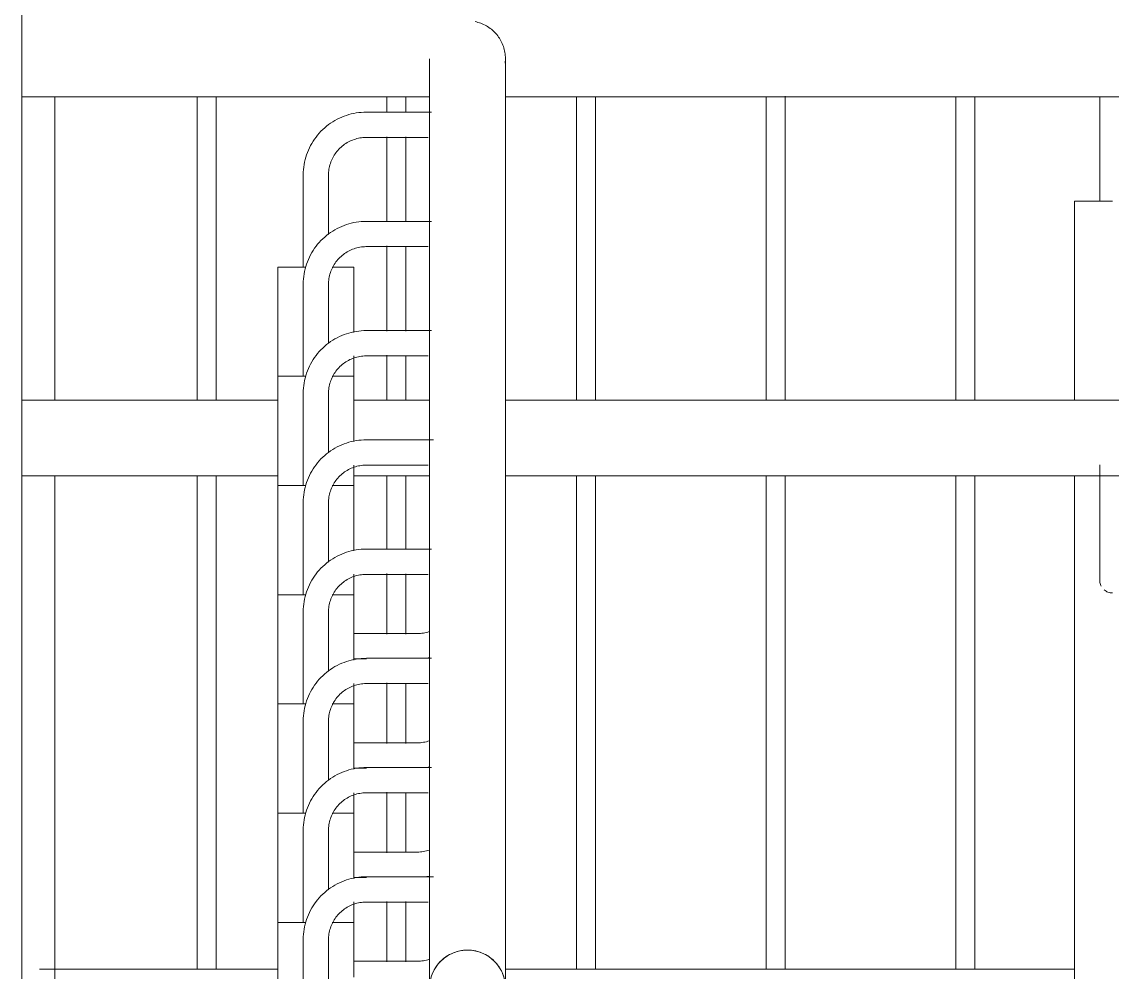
# Model space of a CAD drawing. Header units: millimetres. Extents: x -515342 to 330399, y -224905 to 507333.
# Drawn here: x 328728 to 329303, y 1456 to 1957 of the extents above; entities that cross this region are included whole.
import ezdxf

# ---------------------------------------------------------------- set-up
doc = ezdxf.new("R2010")
doc.units = ezdxf.units.MM
doc.layers.get('0').update_dxf_attribs({"lineweight": 0})
doc.layers.add('Ограждение', color=7, linetype='Continuous', lineweight=0)

# ---------------------------------------------------------------- blocks, each defined once
blk = doc.blocks.new('Ограждение - АР_Ограждение_Балясина_D40 доп поручень 700-V173-О_АР_Эскиз_Фасад 1-12 копия 1')
at = {"layer": 'Ограждение'}
blk.add_line((105405, -680), (105405, 275), dxfattribs=at)
blk = doc.blocks.new('Ограждение - АР_Ограждение_Балясина_D40 доп поручень 700-V184-О_АР_Эскиз_Фасад 1-12 копия 1')
at = {"layer": 'Ограждение'}
for p, q in [((105620.95, -158.13), (105586.67, -158.13)), ((105586.67, -171.47), (105619.27, -171.47)), ((105553.33, -191.47), (105553.33, -239.8)), ((105566.67, -222.58), (105566.67, -191.47)), ((105540, -239.8), (105540, -297.4)), ((105540, -239.8), (105554.82, -239.8)), ((105568.64, -239.8), (105580, -239.8)), ((105580, -274.29), (105580, -239.8)), ((105580, -297.4), (105580, -286.63)), ((105613.33, -433.13), (105580, -433.13)), ((105580, -446.47), (105586.67, -446.47)), ((105618.64, -446.04), (105619.96, -445.8))]:
    blk.add_line(p, q, dxfattribs=at)
at = {"layer": 'Ограждение', "flags": 128}
for points in [[(105586.67, -158.13), (105585.33, -158.16), (105584, -158.24), (105582.68, -158.37), (105581.36, -158.56), (105580.04, -158.8), (105578.74, -159.09), (105577.45, -159.43), (105576.18, -159.83), (105574.92, -160.27), (105573.69, -160.76), (105572.47, -161.31), (105571.27, -161.9), (105570.1, -162.54), (105568.96, -163.22), (105567.85, -163.96), (105566.76, -164.73), (105565.71, -165.55), (105564.69, -166.41), (105563.7, -167.31), (105562.75, -168.24), (105561.85, -169.22), (105560.98, -170.23), (105560.15, -171.27), (105559.36, -172.35), (105558.62, -173.46), (105557.92, -174.59), (105557.27, -175.76), (105556.66, -176.94), (105556.11, -178.16), (105555.6, -179.39), (105555.14, -180.64), (105554.73, -181.91), (105554.38, -183.19), (105554.07, -184.49), (105553.82, -185.8), (105553.62, -187.12), (105553.47, -188.44), (105553.38, -189.77), (105553.34, -191.11), (105553.33, -191.47)], [(105566.67, -191.47), (105566.68, -190.67), (105566.73, -189.87), (105566.81, -189.07), (105566.92, -188.28), (105567.07, -187.49), (105567.24, -186.71), (105567.45, -185.94), (105567.68, -185.18), (105567.95, -184.42), (105568.25, -183.68), (105568.57, -182.95), (105568.93, -182.23), (105569.31, -181.53), (105569.72, -180.84), (105570.16, -180.17), (105570.62, -179.52), (105571.12, -178.89), (105571.63, -178.28), (105572.17, -177.69), (105572.73, -177.12), (105573.32, -176.57), (105573.92, -176.05), (105574.55, -175.55), (105575.2, -175.08), (105575.86, -174.64), (105576.54, -174.22), (105577.24, -173.83), (105577.95, -173.46), (105578.68, -173.13), (105579.42, -172.83), (105580.17, -172.55), (105580.93, -172.31), (105581.7, -172.09), (105582.48, -171.91), (105583.27, -171.76), (105584.06, -171.64), (105584.85, -171.55), (105585.65, -171.49), (105586.45, -171.47), (105586.67, -171.47)], [(105619.83, -432.05), (105619.07, -432.29), (105618.3, -432.51), (105617.52, -432.69), (105616.73, -432.84), (105615.94, -432.96), (105615.15, -433.05), (105614.35, -433.11), (105613.55, -433.13), (105613.33, -433.13)]]:
    blk.add_lwpolyline(points, dxfattribs=at)
blk = doc.blocks.new('Ограждение - АР_Ограждение_Балясина_D40 доп поручень 700-V185-О_АР_Эскиз_Фасад 1-12 копия 1')
at = {"layer": 'Ограждение'}
for p, q in [((105620.95, -273.33), (105586.67, -273.33)), ((105586.67, -286.67), (105619.27, -286.67)), ((105553.33, -306.67), (105553.33, -355)), ((105566.67, -337.78), (105566.67, -306.67)), ((105540, -355), (105540, -412.6)), ((105540, -355), (105554.82, -355)), ((105568.64, -355), (105580, -355)), ((105580, -389.49), (105580, -355)), ((105580, -412.6), (105580, -401.83)), ((105613.33, -548.33), (105580, -548.33)), ((105580, -561.67), (105586.67, -561.67)), ((105618.64, -561.24), (105619.96, -561))]:
    blk.add_line(p, q, dxfattribs=at)
at = {"layer": 'Ограждение', "flags": 128}
for points in [[(105586.67, -273.33), (105585.33, -273.36), (105584, -273.44), (105582.68, -273.57), (105581.36, -273.76), (105580.04, -274), (105578.74, -274.29), (105577.45, -274.63), (105576.18, -275.03), (105574.92, -275.47), (105573.69, -275.96), (105572.47, -276.51), (105571.27, -277.1), (105570.1, -277.74), (105568.96, -278.42), (105567.85, -279.16), (105566.76, -279.93), (105565.71, -280.75), (105564.69, -281.61), (105563.7, -282.51), (105562.75, -283.44), (105561.85, -284.42), (105560.98, -285.43), (105560.15, -286.47), (105559.36, -287.55), (105558.62, -288.66), (105557.92, -289.79), (105557.27, -290.96), (105556.66, -292.14), (105556.11, -293.36), (105555.6, -294.59), (105555.14, -295.84), (105554.73, -297.11), (105554.38, -298.39), (105554.07, -299.69), (105553.82, -301), (105553.62, -302.32), (105553.47, -303.64), (105553.38, -304.97), (105553.34, -306.31), (105553.33, -306.67)], [(105566.67, -306.67), (105566.68, -305.87), (105566.73, -305.07), (105566.81, -304.27), (105566.92, -303.48), (105567.07, -302.69), (105567.24, -301.91), (105567.45, -301.14), (105567.68, -300.38), (105567.95, -299.62), (105568.25, -298.88), (105568.57, -298.15), (105568.93, -297.43), (105569.31, -296.73), (105569.72, -296.04), (105570.16, -295.37), (105570.62, -294.72), (105571.12, -294.09), (105571.63, -293.48), (105572.17, -292.89), (105572.73, -292.32), (105573.32, -291.77), (105573.92, -291.25), (105574.55, -290.75), (105575.2, -290.28), (105575.86, -289.84), (105576.54, -289.42), (105577.24, -289.03), (105577.95, -288.66), (105578.68, -288.33), (105579.42, -288.03), (105580.17, -287.75), (105580.93, -287.51), (105581.7, -287.29), (105582.48, -287.11), (105583.27, -286.96), (105584.06, -286.84), (105584.85, -286.75), (105585.65, -286.69), (105586.45, -286.67), (105586.67, -286.67)], [(105619.83, -547.25), (105619.07, -547.49), (105618.3, -547.71), (105617.52, -547.89), (105616.73, -548.04), (105615.94, -548.16), (105615.15, -548.25), (105614.35, -548.31), (105613.55, -548.33), (105613.33, -548.33)]]:
    blk.add_lwpolyline(points, dxfattribs=at)
blk = doc.blocks.new('Ограждение - АР_Ограждение_Балясина_D40 доп поручень 700-V186-О_АР_Эскиз_Фасад 1-12 копия 1')
at = {"layer": 'Ограждение'}
for p, q in [((105622.12, -330.93), (105586.67, -330.93)), ((105586.67, -344.27), (105619.27, -344.27)), ((105553.33, -364.27), (105553.33, -412.6)), ((105566.67, -395.38), (105566.67, -364.27)), ((105540, -412.6), (105540, -470.2)), ((105540, -412.6), (105554.82, -412.6)), ((105568.64, -412.6), (105580, -412.6)), ((105580, -447.09), (105580, -412.6)), ((105580, -470.2), (105580, -459.43)), ((105613.33, -605.93), (105580, -605.93))]:
    blk.add_line(p, q, dxfattribs=at)
at = {"layer": 'Ограждение', "flags": 128}
for points in [[(105586.67, -330.93), (105585.33, -330.96), (105584, -331.04), (105582.68, -331.17), (105581.36, -331.36), (105580.04, -331.6), (105578.74, -331.89), (105577.45, -332.23), (105576.18, -332.63), (105574.92, -333.07), (105573.69, -333.56), (105572.47, -334.11), (105571.27, -334.7), (105570.1, -335.34), (105568.96, -336.02), (105567.85, -336.76), (105566.76, -337.53), (105565.71, -338.35), (105564.69, -339.21), (105563.7, -340.11), (105562.75, -341.04), (105561.85, -342.02), (105560.98, -343.03), (105560.15, -344.07), (105559.36, -345.15), (105558.62, -346.26), (105557.92, -347.39), (105557.27, -348.56), (105556.66, -349.74), (105556.11, -350.96), (105555.6, -352.19), (105555.14, -353.44), (105554.73, -354.71), (105554.38, -355.99), (105554.07, -357.29), (105553.82, -358.6), (105553.62, -359.92), (105553.47, -361.24), (105553.38, -362.57), (105553.34, -363.91), (105553.33, -364.27)], [(105566.67, -364.27), (105566.68, -363.47), (105566.73, -362.67), (105566.81, -361.87), (105566.92, -361.08), (105567.07, -360.29), (105567.24, -359.51), (105567.45, -358.74), (105567.68, -357.98), (105567.95, -357.22), (105568.25, -356.48), (105568.57, -355.75), (105568.93, -355.03), (105569.31, -354.33), (105569.72, -353.64), (105570.16, -352.97), (105570.62, -352.32), (105571.12, -351.69), (105571.63, -351.08), (105572.17, -350.49), (105572.73, -349.92), (105573.32, -349.37), (105573.92, -348.85), (105574.55, -348.35), (105575.2, -347.88), (105575.86, -347.44), (105576.54, -347.02), (105577.24, -346.63), (105577.95, -346.26), (105578.68, -345.93), (105579.42, -345.63), (105580.17, -345.35), (105580.93, -345.11), (105581.7, -344.89), (105582.48, -344.71), (105583.27, -344.56), (105584.06, -344.44), (105584.85, -344.35), (105585.65, -344.29), (105586.45, -344.27), (105586.67, -344.27)], [(105619.83, -604.85), (105619.07, -605.09), (105618.3, -605.31), (105617.52, -605.49), (105616.73, -605.64), (105615.94, -605.76), (105615.15, -605.85), (105614.35, -605.91), (105613.55, -605.93), (105613.33, -605.93)]]:
    blk.add_lwpolyline(points, dxfattribs=at)
blk = doc.blocks.new('Ограждение - АР_Ограждение_Балясина_D40 доп поручень 700-V187-О_АР_Эскиз_Фасад 1-12 копия 1')
at = {"layer": 'Ограждение'}
for p, q in [((105620.95, -388.53), (105586.67, -388.53)), ((105586.67, -401.87), (105619.27, -401.87)), ((105553.33, -421.87), (105553.33, -470.2)), ((105566.67, -452.98), (105566.67, -421.87)), ((105540, -470.2), (105540, -527.8)), ((105540, -470.2), (105554.82, -470.2)), ((105568.64, -470.2), (105580, -470.2)), ((105580, -504.69), (105580, -470.2)), ((105580, -527.8), (105580, -517.03)), ((105613.33, -663.53), (105580, -663.53)), ((105580, -676.87), (105613.33, -676.87))]:
    blk.add_line(p, q, dxfattribs=at)
at = {"layer": 'Ограждение', "flags": 128}
for points in [[(105586.67, -388.53), (105585.33, -388.56), (105584, -388.64), (105582.68, -388.77), (105581.36, -388.96), (105580.04, -389.2), (105578.74, -389.49), (105577.45, -389.83), (105576.18, -390.23), (105574.92, -390.67), (105573.69, -391.16), (105572.47, -391.71), (105571.27, -392.3), (105570.1, -392.94), (105568.96, -393.62), (105567.85, -394.36), (105566.76, -395.13), (105565.71, -395.95), (105564.69, -396.81), (105563.7, -397.71), (105562.75, -398.64), (105561.85, -399.62), (105560.98, -400.63), (105560.15, -401.67), (105559.36, -402.75), (105558.62, -403.86), (105557.92, -404.99), (105557.27, -406.16), (105556.66, -407.34), (105556.11, -408.56), (105555.6, -409.79), (105555.14, -411.04), (105554.73, -412.31), (105554.38, -413.59), (105554.07, -414.89), (105553.82, -416.2), (105553.62, -417.52), (105553.47, -418.84), (105553.38, -420.17), (105553.34, -421.51), (105553.33, -421.87)], [(105566.67, -421.87), (105566.68, -421.07), (105566.73, -420.27), (105566.81, -419.47), (105566.92, -418.68), (105567.07, -417.89), (105567.24, -417.11), (105567.45, -416.34), (105567.68, -415.58), (105567.95, -414.82), (105568.25, -414.08), (105568.57, -413.35), (105568.93, -412.63), (105569.31, -411.93), (105569.72, -411.24), (105570.16, -410.57), (105570.62, -409.92), (105571.12, -409.29), (105571.63, -408.68), (105572.17, -408.09), (105572.73, -407.52), (105573.32, -406.97), (105573.92, -406.45), (105574.55, -405.95), (105575.2, -405.48), (105575.86, -405.04), (105576.54, -404.62), (105577.24, -404.23), (105577.95, -403.86), (105578.68, -403.53), (105579.42, -403.23), (105580.17, -402.95), (105580.93, -402.71), (105581.7, -402.49), (105582.48, -402.31), (105583.27, -402.16), (105584.06, -402.04), (105584.85, -401.95), (105585.65, -401.89), (105586.45, -401.87), (105586.67, -401.87)], [(105619.83, -662.45), (105619.07, -662.69), (105618.3, -662.91), (105617.52, -663.09), (105616.73, -663.24), (105615.94, -663.36), (105615.15, -663.45), (105614.35, -663.51), (105613.55, -663.53), (105613.33, -663.53)], [(105613.33, -676.87), (105614.67, -676.84), (105616, -676.76), (105617.32, -676.63), (105618.64, -676.44), (105619.96, -676.2)]]:
    blk.add_lwpolyline(points, dxfattribs=at)
blk = doc.blocks.new('Ограждение - АР_Ограждение_Балясина_D40 доп поручень 700-V188-О_АР_Эскиз_Фасад 1-12 копия 1')
at = {"layer": 'Ограждение'}
for p, q in [((105620.95, -446.13), (105586.67, -446.13)), ((105586.67, -459.47), (105619.27, -459.47)), ((105553.33, -479.47), (105553.33, -527.8)), ((105566.67, -510.58), (105566.67, -479.47)), ((105540, -527.8), (105540, -585.4)), ((105540, -527.8), (105554.82, -527.8)), ((105568.64, -527.8), (105580, -527.8)), ((105580, -562.29), (105580, -527.8)), ((105580, -585.4), (105580, -574.63)), ((105613.33, -721.13), (105580, -721.13)), ((105580, -734.47), (105613.33, -734.47))]:
    blk.add_line(p, q, dxfattribs=at)
at = {"layer": 'Ограждение', "flags": 128}
for points in [[(105586.67, -446.13), (105585.33, -446.16), (105584, -446.24), (105582.68, -446.37), (105581.36, -446.56), (105580.04, -446.8), (105578.74, -447.09), (105577.45, -447.43), (105576.18, -447.83), (105574.92, -448.27), (105573.69, -448.76), (105572.47, -449.31), (105571.27, -449.9), (105570.1, -450.54), (105568.96, -451.22), (105567.85, -451.96), (105566.76, -452.73), (105565.71, -453.55), (105564.69, -454.41), (105563.7, -455.31), (105562.75, -456.24), (105561.85, -457.22), (105560.98, -458.23), (105560.15, -459.27), (105559.36, -460.35), (105558.62, -461.46), (105557.92, -462.59), (105557.27, -463.76), (105556.66, -464.94), (105556.11, -466.16), (105555.6, -467.39), (105555.14, -468.64), (105554.73, -469.91), (105554.38, -471.19), (105554.07, -472.49), (105553.82, -473.8), (105553.62, -475.12), (105553.47, -476.44), (105553.38, -477.77), (105553.34, -479.11), (105553.33, -479.47)], [(105566.67, -479.47), (105566.68, -478.67), (105566.73, -477.87), (105566.81, -477.07), (105566.92, -476.28), (105567.07, -475.49), (105567.24, -474.71), (105567.45, -473.94), (105567.68, -473.18), (105567.95, -472.42), (105568.25, -471.68), (105568.57, -470.95), (105568.93, -470.23), (105569.31, -469.53), (105569.72, -468.84), (105570.16, -468.17), (105570.62, -467.52), (105571.12, -466.89), (105571.63, -466.28), (105572.17, -465.69), (105572.73, -465.12), (105573.32, -464.57), (105573.92, -464.05), (105574.55, -463.55), (105575.2, -463.08), (105575.86, -462.64), (105576.54, -462.22), (105577.24, -461.83), (105577.95, -461.46), (105578.68, -461.13), (105579.42, -460.83), (105580.17, -460.55), (105580.93, -460.31), (105581.7, -460.09), (105582.48, -459.91), (105583.27, -459.76), (105584.06, -459.64), (105584.85, -459.55), (105585.65, -459.49), (105586.45, -459.47), (105586.67, -459.47)], [(105619.83, -720.05), (105619.07, -720.29), (105618.3, -720.51), (105617.52, -720.69), (105616.73, -720.84), (105615.94, -720.96), (105615.15, -721.05), (105614.35, -721.11), (105613.55, -721.13), (105613.33, -721.13)], [(105613.33, -734.47), (105614.67, -734.44), (105616, -734.36), (105617.32, -734.23), (105618.64, -734.04), (105619.96, -733.8)]]:
    blk.add_lwpolyline(points, dxfattribs=at)
blk = doc.blocks.new('Ограждение - АР_Ограждение_Балясина_D40 доп поручень 700-V189-О_АР_Эскиз_Фасад 1-12 копия 1')
at = {"layer": 'Ограждение'}
for p, q in [((105620.95, -503.73), (105586.67, -503.73)), ((105586.67, -517.07), (105619.27, -517.07)), ((105553.33, -537.07), (105553.33, -585.4)), ((105566.67, -568.18), (105566.67, -537.07)), ((105540, -585.4), (105540, -643)), ((105540, -585.4), (105554.82, -585.4)), ((105568.64, -585.4), (105580, -585.4)), ((105580, -614.29), (105580, -585.4)), ((105580, -643), (105580, -626.63)), ((105613.33, -778.73), (105580, -778.73)), ((105580, -792.07), (105613.33, -792.07))]:
    blk.add_line(p, q, dxfattribs=at)
at = {"layer": 'Ограждение', "flags": 128}
for points in [[(105586.67, -503.73), (105585.33, -503.76), (105584, -503.84), (105582.68, -503.97), (105581.36, -504.16), (105580.04, -504.4), (105578.74, -504.69), (105577.45, -505.03), (105576.18, -505.43), (105574.92, -505.87), (105573.69, -506.36), (105572.47, -506.91), (105571.27, -507.5), (105570.1, -508.14), (105568.96, -508.82), (105567.85, -509.56), (105566.76, -510.33), (105565.71, -511.15), (105564.69, -512.01), (105563.7, -512.91), (105562.75, -513.84), (105561.85, -514.82), (105560.98, -515.83), (105560.15, -516.87), (105559.36, -517.95), (105558.62, -519.06), (105557.92, -520.19), (105557.27, -521.36), (105556.66, -522.54), (105556.11, -523.76), (105555.6, -524.99), (105555.14, -526.24), (105554.73, -527.51), (105554.38, -528.79), (105554.07, -530.09), (105553.82, -531.4), (105553.62, -532.72), (105553.47, -534.04), (105553.38, -535.37), (105553.34, -536.71), (105553.33, -537.07)], [(105566.67, -537.07), (105566.68, -536.27), (105566.73, -535.47), (105566.81, -534.67), (105566.92, -533.88), (105567.07, -533.09), (105567.24, -532.31), (105567.45, -531.54), (105567.68, -530.78), (105567.95, -530.02), (105568.25, -529.28), (105568.57, -528.55), (105568.93, -527.83), (105569.31, -527.13), (105569.72, -526.44), (105570.16, -525.77), (105570.62, -525.12), (105571.12, -524.49), (105571.63, -523.88), (105572.17, -523.29), (105572.73, -522.72), (105573.32, -522.17), (105573.92, -521.65), (105574.55, -521.15), (105575.2, -520.68), (105575.86, -520.24), (105576.54, -519.82), (105577.24, -519.43), (105577.95, -519.06), (105578.68, -518.73), (105579.42, -518.43), (105580.17, -518.15), (105580.93, -517.91), (105581.7, -517.69), (105582.48, -517.51), (105583.27, -517.36), (105584.06, -517.24), (105584.85, -517.15), (105585.65, -517.09), (105586.45, -517.07), (105586.67, -517.07)], [(105619.83, -777.65), (105619.07, -777.89), (105618.3, -778.11), (105617.52, -778.29), (105616.73, -778.44), (105615.94, -778.56), (105615.15, -778.65), (105614.35, -778.71), (105613.55, -778.73), (105613.33, -778.73)], [(105613.33, -792.07), (105614.67, -792.04), (105616, -791.96), (105617.32, -791.83), (105618.64, -791.64), (105619.96, -791.4)]]:
    blk.add_lwpolyline(points, dxfattribs=at)
blk = doc.blocks.new('Ограждение - АР_Ограждение_Балясина_D40 доп поручень 700-V190-О_АР_Эскиз_Фасад 1-12 копия 1')
at = {"layer": 'Ограждение'}
for p, q in [((105622.12, -561.33), (105586.67, -561.33)), ((105586.67, -574.67), (105619.27, -574.67)), ((105553.33, -594.67), (105553.33, -643)), ((105566.67, -620.18), (105566.67, -594.67)), ((105540, -643), (105540, -695)), ((105540, -643), (105554.31, -643)), ((105566.64, -643), (105580, -643)), ((105580, -695), (105580, -643)), ((105613.33, -836.33), (105580, -836.33)), ((105580, -849.67), (105613.33, -849.67))]:
    blk.add_line(p, q, dxfattribs=at)
at = {"layer": 'Ограждение', "flags": 128}
for points in [[(105586.67, -561.33), (105585.33, -561.36), (105584, -561.44), (105582.68, -561.57), (105581.36, -561.76), (105580.04, -562), (105578.74, -562.29), (105577.45, -562.63), (105576.18, -563.03), (105574.92, -563.47), (105573.69, -563.96), (105572.47, -564.51), (105571.27, -565.1), (105570.1, -565.74), (105568.96, -566.42), (105567.85, -567.16), (105566.76, -567.93), (105565.71, -568.75), (105564.69, -569.61), (105563.7, -570.51), (105562.75, -571.44), (105561.85, -572.42), (105560.98, -573.43), (105560.15, -574.47), (105559.36, -575.55), (105558.62, -576.66), (105557.92, -577.79), (105557.27, -578.96), (105556.66, -580.14), (105556.11, -581.36), (105555.6, -582.59), (105555.14, -583.84), (105554.73, -585.11), (105554.38, -586.39), (105554.07, -587.69), (105553.82, -589), (105553.62, -590.32), (105553.47, -591.64), (105553.38, -592.97), (105553.34, -594.31), (105553.33, -594.67)], [(105566.67, -594.67), (105566.68, -593.87), (105566.73, -593.07), (105566.81, -592.27), (105566.92, -591.48), (105567.07, -590.69), (105567.24, -589.91), (105567.45, -589.14), (105567.68, -588.38), (105567.95, -587.62), (105568.25, -586.88), (105568.57, -586.15), (105568.93, -585.43), (105569.31, -584.73), (105569.72, -584.04), (105570.16, -583.37), (105570.62, -582.72), (105571.12, -582.09), (105571.63, -581.48), (105572.17, -580.89), (105572.73, -580.32), (105573.32, -579.77), (105573.92, -579.25), (105574.55, -578.75), (105575.2, -578.28), (105575.86, -577.84), (105576.54, -577.42), (105577.24, -577.03), (105577.95, -576.66), (105578.68, -576.33), (105579.42, -576.03), (105580.17, -575.75), (105580.93, -575.51), (105581.7, -575.29), (105582.48, -575.11), (105583.27, -574.96), (105584.06, -574.84), (105584.85, -574.75), (105585.65, -574.69), (105586.45, -574.67), (105586.67, -574.67)], [(105624.8, -832.72), (105624.14, -833.16), (105623.46, -833.58), (105622.76, -833.97), (105622.05, -834.34), (105621.32, -834.67), (105620.58, -834.97), (105619.83, -835.25), (105619.07, -835.49), (105618.3, -835.71), (105617.52, -835.89), (105616.73, -836.04), (105615.94, -836.16), (105615.15, -836.25), (105614.35, -836.31), (105613.55, -836.33), (105613.33, -836.33)], [(105613.33, -849.67), (105614.67, -849.64), (105616, -849.56), (105617.32, -849.43), (105618.64, -849.24), (105619.96, -849), (105621.26, -848.71), (105622.55, -848.37), (105623.82, -847.97), (105625.08, -847.53), (105626.31, -847.04), (105627.53, -846.49), (105628.73, -845.9), (105629.9, -845.26), (105631.04, -844.58), (105632.15, -843.84), (105633.24, -843.07)]]:
    blk.add_lwpolyline(points, dxfattribs=at)
blk = doc.blocks.new('Ограждение - Ограждение-9721698-О_АР_Эскиз_Фасад 1-12 копия 1')
for name, p in [('Ограждение - АР_Ограждение_Балясина_D40 доп поручень 700-V173-О_АР_Эскиз_Фасад 1-12 копия 1', (0, 0)), ('Ограждение - АР_Ограждение_Балясина_D40 доп поручень 700-V184-О_АР_Эскиз_Фасад 1-12 копия 1', (0, 0)), ('Ограждение - АР_Ограждение_Балясина_D40 доп поручень 700-V184-О_АР_Эскиз_Фасад 1-12 копия 1', (0, -57.6)), ('Ограждение - АР_Ограждение_Балясина_D40 доп поручень 700-V185-О_АР_Эскиз_Фасад 1-12 копия 1', (0, 0)), ('Ограждение - АР_Ограждение_Балясина_D40 доп поручень 700-V186-О_АР_Эскиз_Фасад 1-12 копия 1', (0, 0)), ('Ограждение - АР_Ограждение_Балясина_D40 доп поручень 700-V187-О_АР_Эскиз_Фасад 1-12 копия 1', (0, 0)), ('Ограждение - АР_Ограждение_Балясина_D40 доп поручень 700-V188-О_АР_Эскиз_Фасад 1-12 копия 1', (0, 0)), ('Ограждение - АР_Ограждение_Балясина_D40 доп поручень 700-V189-О_АР_Эскиз_Фасад 1-12 копия 1', (0, 0)), ('Ограждение - АР_Ограждение_Балясина_D40 доп поручень 700-V190-О_АР_Эскиз_Фасад 1-12 копия 1', (0, 0))]:
    blk.add_blockref(name, p)
blk = doc.blocks.new('Тип верхнего поручня - АР_Ограждение_Ограничение_D40-V193-О_АР_Эскиз_Фасад 1-12 копия 1')
at = {"layer": 'Ограждение', "flags": 128}
for points in [[(105640, -600), (105639.2, -600.02), (105638.4, -600.06), (105637.61, -600.14), (105636.81, -600.26), (105636.03, -600.4), (105635.25, -600.57), (105634.47, -600.78), (105633.71, -601.02), (105632.95, -601.28), (105632.21, -601.58), (105631.48, -601.9), (105630.76, -602.26), (105630.06, -602.64), (105629.38, -603.05), (105628.71, -603.49), (105628.06, -603.96), (105627.42, -604.45), (105626.81, -604.96), (105626.22, -605.5), (105625.65, -606.07), (105625.11, -606.65), (105624.59, -607.26), (105624.09, -607.88), (105623.62, -608.53), (105623.17, -609.19), (105622.75, -609.88), (105622.36, -610.57), (105622, -611.29), (105621.66, -612.01), (105621.36, -612.75), (105621.08, -613.5), (105620.84, -614.27), (105620.63, -615.04), (105620.44, -615.82), (105620.29, -616.6), (105620.17, -617.39), (105620.08, -618.19), (105620.03, -618.98), (105620, -619.78), (105620.01, -620.58), (105620.05, -621.38), (105620.12, -622.18), (105620.22, -622.97), (105620.36, -623.76), (105620.52, -624.54), (105620.72, -625.32), (105620.95, -626.09), (105621.21, -626.84), (105621.5, -627.59), (105621.81, -628.32), (105622.16, -629.04), (105622.54, -629.75), (105622.94, -630.44), (105623.37, -631.11), (105623.83, -631.77), (105624.31, -632.41), (105624.82, -633.02), (105625.36, -633.62), (105625.91, -634.2), (105626.49, -634.75), (105627.09, -635.28), (105627.71, -635.78), (105628.35, -636.26), (105629.01, -636.71), (105629.69, -637.14), (105630.38, -637.54), (105631.09, -637.91), (105631.82, -638.25), (105632.55, -638.56), (105633.3, -638.84), (105634.06, -639.1), (105634.83, -639.32), (105635.6, -639.51), (105636.39, -639.67), (105637.18, -639.8), (105637.97, -639.9), (105638.77, -639.96), (105639.57, -640), (105640, -640)], [(105640, -640), (105640.8, -639.98), (105641.6, -639.94), (105642.39, -639.86), (105643.19, -639.74), (105643.97, -639.6), (105644.75, -639.43), (105645.53, -639.22), (105646.29, -638.98), (105647.05, -638.72), (105647.79, -638.42), (105648.52, -638.1), (105649.24, -637.74), (105649.94, -637.36), (105650.62, -636.95), (105651.29, -636.51), (105651.94, -636.04), (105652.58, -635.55), (105653.19, -635.04), (105653.78, -634.5), (105654.35, -633.93), (105654.89, -633.35), (105655.41, -632.74), (105655.91, -632.12), (105656.38, -631.47), (105656.83, -630.81), (105657.25, -630.12), (105657.64, -629.43), (105658, -628.71), (105658.34, -627.99), (105658.64, -627.25), (105658.92, -626.5), (105659.16, -625.73), (105659.37, -624.96), (105659.56, -624.18), (105659.71, -623.4), (105659.83, -622.61), (105659.92, -621.81), (105659.97, -621.02), (105660, -620.22), (105659.99, -619.42), (105659.95, -618.62), (105659.88, -617.82), (105659.78, -617.03), (105659.64, -616.24), (105659.48, -615.46), (105659.28, -614.68), (105659.05, -613.91), (105658.79, -613.16), (105658.5, -612.41), (105658.19, -611.68), (105657.84, -610.96), (105657.46, -610.25), (105657.06, -609.56), (105656.63, -608.89), (105656.17, -608.23), (105655.69, -607.59), (105655.18, -606.98), (105654.64, -606.38), (105654.09, -605.8), (105653.51, -605.25), (105652.91, -604.72), (105652.29, -604.22), (105651.65, -603.74), (105650.99, -603.29), (105650.31, -602.86), (105649.62, -602.46), (105648.91, -602.09), (105648.18, -601.75), (105647.45, -601.44), (105646.7, -601.16), (105645.94, -600.9), (105645.17, -600.68), (105644.4, -600.49), (105643.61, -600.33), (105642.82, -600.2), (105642.03, -600.1), (105641.23, -600.04), (105640.43, -600), (105640, -600)]]:
    blk.add_lwpolyline(points, dxfattribs=at)
at = {"layer": 'Ограждение'}
for start, end in [(90, 100.55156), (77.56679, 90), (131.22415, 139.40561), (36.70804, 52.21446), (175.13096, 184.18327), (355.13096, 4.18327), (216.70803, 229.94131), (311.22415, 319.40561), (257.56679, 270), (270, 280.55156)]:
    blk.add_arc((105640, -620), 20, start, end, dxfattribs=at)
blk = doc.blocks.new('Тип верхнего поручня - Верхний поручень_Внутренний_-9721785-О_АР_Эскиз_Фасад 1-12 копия 1')
at = {"layer": 'Ограждение'}
for p, q in [((105620, -130.1), (105620, -619.78)), ((105660, -619.78), (105660, -130.1)), ((105405, -150), (105590, -150))]:
    blk.add_line(p, q, dxfattribs=at)
at = {"layer": 'Ограждение', "flags": 128}
for points in [[(105643.97, -110.4), (105644.75, -110.57), (105645.53, -110.78), (105646.29, -111.02), (105647.05, -111.28), (105647.79, -111.58), (105648.52, -111.9), (105649.24, -112.26), (105649.94, -112.64), (105650.62, -113.05), (105651.29, -113.49), (105651.94, -113.96), (105652.58, -114.45), (105653.19, -114.96), (105653.78, -115.5), (105654.35, -116.07), (105654.89, -116.65), (105655.41, -117.26), (105655.91, -117.88), (105656.38, -118.53), (105656.83, -119.19), (105657.25, -119.88), (105657.64, -120.57), (105658, -121.29), (105658.34, -122.01), (105658.64, -122.75), (105658.92, -123.5), (105659.16, -124.27), (105659.37, -125.04), (105659.56, -125.82), (105659.71, -126.6), (105659.83, -127.39), (105659.92, -128.19), (105659.97, -128.98), (105660, -129.78), (105660, -130)], [(105620, -130), (105620, -130.02), (105620, -130.1)], [(105660, -130), (105659.98, -130.8), (105659.94, -131.6), (105659.86, -132.39)], [(105660, -130.1), (105660, -130.02), (105660, -130)], [(105620, -150), (105618.68, -150), (105617.02, -150), (105615.31, -150), (105613.57, -150), (105611.78, -150), (105609.97, -150), (105608.12, -150), (105606.24, -150), (105604.34, -150), (105602.41, -150), (105600.46, -150), (105598.5, -150), (105596.52, -150), (105594.53, -150), (105592.54, -150), (105590.54, -150), (105590, -150)]]:
    blk.add_lwpolyline(points, dxfattribs=at)
at = {"layer": 'Ограждение'}
blk.add_arc((105640, -620), 20, 0, 180, dxfattribs=at)
blk = doc.blocks.new('Тип перил - Перила_Внутренний_-9721806-О_АР_Эскиз_Фасад 1-12 копия 1')
at = {"layer": 'Ограждение'}
for p, q in [((105540, -310), (105405, -310)), ((105590, -310), (105579.99, -310)), ((105405, -350), (105540, -350)), ((105579.96, -350), (105590, -350))]:
    blk.add_line(p, q, dxfattribs=at)
at = {"layer": 'Ограждение', "flags": 128}
for points in [[(105590, -310), (105592, -310), (105594, -310), (105595.99, -310), (105597.97, -310), (105599.93, -310), (105601.89, -310), (105603.82, -310), (105605.73, -310), (105607.61, -310), (105609.47, -310), (105611.3, -310), (105613.09, -310), (105614.84, -310), (105616.56, -310), (105618.23, -310), (105619.86, -310)], [(105620, -350), (105618.68, -350), (105617.02, -350), (105615.31, -350), (105613.57, -350), (105611.78, -350), (105609.97, -350), (105608.12, -350), (105606.24, -350), (105604.34, -350), (105602.41, -350), (105600.46, -350), (105598.5, -350), (105596.52, -350), (105594.53, -350), (105592.54, -350), (105590.54, -350), (105590, -350)]]:
    blk.add_lwpolyline(points, dxfattribs=at)
blk = doc.blocks.new('Ограждение - АР_Ограждение_Балясина_D40 доп поручень 700-V195-О_АР_Эскиз_Фасад 1-12 копия 1')
at = {"layer": 'Ограждение'}
for p, q in [((105973.33, -156.67), (105973.33, -205)), ((105960, -205), (105960, -310)), ((105960, -205), (105980, -205)), ((105973.33, -344.14), (105973.33, -378.33)), ((105960, -349.82), (105960, -1010))]:
    blk.add_line(p, q, dxfattribs=at)
at = {"layer": 'Ограждение', "flags": 128}
for points in [[(105973.33, -156.67), (105973.33, -155.6), (105973.33, -154.54), (105973.33, -153.47), (105973.33, -152.42), (105973.33, -151.37), (105973.33, -150.33)], [(105973.33, -378.33), (105973.33, -379.4), (105973.33, -380.46), (105973.33, -381.53), (105973.33, -382.58), (105973.33, -383.63), (105973.33, -384.67), (105973.33, -385.7), (105973.33, -386.72), (105973.33, -387.73), (105973.33, -388.72), (105973.33, -389.69), (105973.33, -390.65), (105973.33, -391.58), (105973.33, -392.5), (105973.33, -393.39), (105973.33, -394.26), (105973.33, -395.1), (105973.33, -395.92), (105973.33, -396.7), (105973.33, -397.46), (105973.33, -398.19), (105973.33, -398.89), (105973.33, -399.55), (105973.33, -400.18), (105973.33, -400.77), (105973.33, -401.33), (105973.33, -401.85), (105973.33, -402.34), (105973.33, -402.78), (105973.33, -403.19), (105973.33, -403.55), (105973.33, -403.88), (105973.33, -404.17), (105973.33, -404.41), (105973.33, -404.61), (105973.33, -404.77), (105973.33, -404.89), (105973.33, -404.97), (105973.33, -405)]]:
    blk.add_lwpolyline(points, dxfattribs=at)
at = {"layer": 'Ограждение'}
blk.add_open_spline([(105974.11, -408.13), (105973.97, -407.86), (105973.69, -407.22), (105973.44, -406.31), (105973.34, -405.45), (105973.33, -404.85), (105973.35, -404.5), (105973.36, -404.4)], degree=3, knots=[0.345128, 0.345128, 0.345128, 0.345128, 0.3888889, 0.4444444, 0.4791667, 0.5138889, 0.5283723, 0.5283723, 0.5283723, 0.5283723], dxfattribs=at)
blk.add_open_spline([(105980, -411.67), (105979.19, -411.66), (105977.67, -411.39), (105976.3, -410.6), (105975.71, -410.1)], degree=3, dxfattribs=at)
blk = doc.blocks.new('Ограждение - Ограждение-9726409-О_АР_Эскиз_Фасад 1-12 копия 1')
blk.add_blockref('Ограждение - АР_Ограждение_Балясина_D40 доп поручень 700-V195-О_АР_Эскиз_Фасад 1-12 копия 1', (0, 0))
blk = doc.blocks.new('Тип верхнего поручня - Верхний поручень_Внутренний_-9726612-О_АР_Эскиз_Фасад 1-12 копия 1')
at = {"layer": 'Ограждение'}
for p, q in [((105590, -150), (105620, -150)), ((105659.97, -150), (106530, -150))]:
    blk.add_line(p, q, dxfattribs=at)
blk = doc.blocks.new('Тип перил - Перила_Внутренний_-9726625-О_АР_Эскиз_Фасад 1-12 копия 1')
at = {"layer": 'Ограждение'}
for p, q in [((105620, -310), (105590, -310)), ((106530, -310), (105660, -310)), ((105590, -350), (105620, -350)), ((105660, -350), (106530, -350))]:
    blk.add_line(p, q, dxfattribs=at)
blk = doc.blocks.new('Ограждение - АР_Ограждение_Балясина_D40 доп поручень 700_900-V223-О_АР_Эскиз_Фасад 1-12 копия 1')
at = {"layer": 'Ограждение'}
for p, q in [((105422.5, -310), (105422.5, -150)), ((105422.5, -800), (105422.5, -350))]:
    blk.add_line(p, q, dxfattribs=at)
blk = doc.blocks.new('Ограждение - АР_Ограждение_Балясина_10-9707770-О_АР_Эскиз_Фасад 1-12 копия 1')
at = {"layer": 'Ограждение'}
for p, q in [((105497.5, -150), (105497.5, -310)), ((105507.5, -310), (105507.5, -150)), ((105497.5, -350), (105497.5, -610)), ((105507.5, -610), (105507.5, -350)), ((105497.5, -610), (105502.5, -610)), ((105502.5, -610), (105507.5, -610))]:
    blk.add_line(p, q, dxfattribs=at)
blk = doc.blocks.new('Ограждение - АР_Ограждение_Балясина_10-V224-О_АР_Эскиз_Фасад 1-12 копия 1')
at = {"layer": 'Ограждение'}
for p, q in [((105597.5, -150), (105597.5, -158.36)), ((105607.5, -158.36), (105607.5, -150)), ((105597.5, -171.1), (105597.5, -215.96)), ((105607.5, -215.96), (105607.5, -171.24)), ((105597.5, -228.7), (105597.5, -273.56)), ((105607.5, -273.56), (105607.5, -228.84)), ((105597.5, -286.3), (105597.5, -310)), ((105607.5, -310), (105607.5, -286.44)), ((105597.5, -350), (105597.5, -388.76)), ((105607.5, -388.76), (105607.5, -350)), ((105597.5, -401.5), (105597.5, -433.45)), ((105607.5, -433.39), (105607.5, -401.64)), ((105597.5, -459.1), (105597.5, -491.05)), ((105607.5, -490.99), (105607.5, -459.24)), ((105597.5, -516.7), (105597.5, -548.65)), ((105607.5, -548.59), (105607.5, -516.84)), ((105597.5, -574.3), (105597.5, -606.25)), ((105607.5, -606.19), (105607.5, -574.44))]:
    blk.add_line(p, q, dxfattribs=at)
blk = doc.blocks.new('Ограждение - АР_Ограждение_Балясина_10-V225-О_АР_Эскиз_Фасад 1-12 копия 1')
at = {"layer": 'Ограждение'}
for p, q in [((105697.5, -150), (105697.5, -310)), ((105707.5, -310), (105707.5, -150)), ((105697.5, -350), (105697.5, -610)), ((105707.5, -610), (105707.5, -350)), ((105697.5, -610), (105702.5, -610)), ((105702.5, -610), (105707.5, -610))]:
    blk.add_line(p, q, dxfattribs=at)
blk = doc.blocks.new('Ограждение - АР_Ограждение_Балясина_10-V226-О_АР_Эскиз_Фасад 1-12 копия 1')
at = {"layer": 'Ограждение'}
for p, q in [((105797.5, -150), (105797.5, -310)), ((105807.5, -310), (105807.5, -149.7672)), ((105797.5, -350), (105797.5, -610)), ((105807.5, -610), (105807.5, -349.7672)), ((105797.5, -610), (105802.5, -610)), ((105802.5, -610), (105807.5, -610))]:
    blk.add_line(p, q, dxfattribs=at)
blk = doc.blocks.new('Ограждение - АР_Ограждение_Балясина_10-V227-О_АР_Эскиз_Фасад 1-12 копия 1')
at = {"layer": 'Ограждение'}
for p, q in [((105897.5, -149.8), (105897.5, -310)), ((105907.5, -310), (105907.5, -149.8)), ((105897.5, -349.8), (105897.5, -610)), ((105907.5, -610), (105907.5, -349.8)), ((105897.5, -610), (105902.5, -610)), ((105902.5, -610), (105907.5, -610))]:
    blk.add_line(p, q, dxfattribs=at)
blk = doc.blocks.new('Ограждение - Ограждение-9728431-О_АР_Эскиз_Фасад 1-12 копия 1')
at = {"layer": 'Ограждение'}
for p, q in [((105540, -610), (105414.3, -610)), ((105960, -610), (105660, -610))]:
    blk.add_line(p, q, dxfattribs=at)
for name in ['Ограждение - АР_Ограждение_Балясина_D40 доп поручень 700_900-V223-О_АР_Эскиз_Фасад 1-12 копия 1', 'Ограждение - АР_Ограждение_Балясина_10-9707770-О_АР_Эскиз_Фасад 1-12 копия 1', 'Ограждение - АР_Ограждение_Балясина_10-V224-О_АР_Эскиз_Фасад 1-12 копия 1', 'Ограждение - АР_Ограждение_Балясина_10-V225-О_АР_Эскиз_Фасад 1-12 копия 1', 'Ограждение - АР_Ограждение_Балясина_10-V226-О_АР_Эскиз_Фасад 1-12 копия 1', 'Ограждение - АР_Ограждение_Балясина_10-V227-О_АР_Эскиз_Фасад 1-12 копия 1']:
    blk.add_blockref(name, (0, 0))
blk = doc.blocks.new('СД_Люблино_Фасады_rvt-1-О_АР_Эскиз_Фасад 1-12 копия 1')
at = {"layer": 'Ограждение', "lineweight": 9}
for name in ['Ограждение - Ограждение-9728431-О_АР_Эскиз_Фасад 1-12 копия 1', 'Ограждение - Ограждение-9721698-О_АР_Эскиз_Фасад 1-12 копия 1', 'Тип верхнего поручня - Верхний поручень_Внутренний_-9721785-О_АР_Эскиз_Фасад 1-12 копия 1', 'Тип перил - Перила_Внутренний_-9721806-О_АР_Эскиз_Фасад 1-12 копия 1', 'Тип верхнего поручня - Верхний поручень_Внутренний_-9726612-О_АР_Эскиз_Фасад 1-12 копия 1', 'Ограждение - Ограждение-9726409-О_АР_Эскиз_Фасад 1-12 копия 1', 'Тип перил - Перила_Внутренний_-9726625-О_АР_Эскиз_Фасад 1-12 копия 1', 'Тип верхнего поручня - АР_Ограждение_Ограничение_D40-V193-О_АР_Эскиз_Фасад 1-12 копия 1']:
    blk.add_blockref(name, (0, 0), dxfattribs=at)

msp = doc.modelspace()

# ---------------------------------------------------------------- block references
msp.add_blockref('СД_Люблино_Фасады_rvt-1-О_АР_Эскиз_Фасад 1-12 копия 1', (223323.3997, 2067.7355))

doc.saveas('drawing.dxf')
